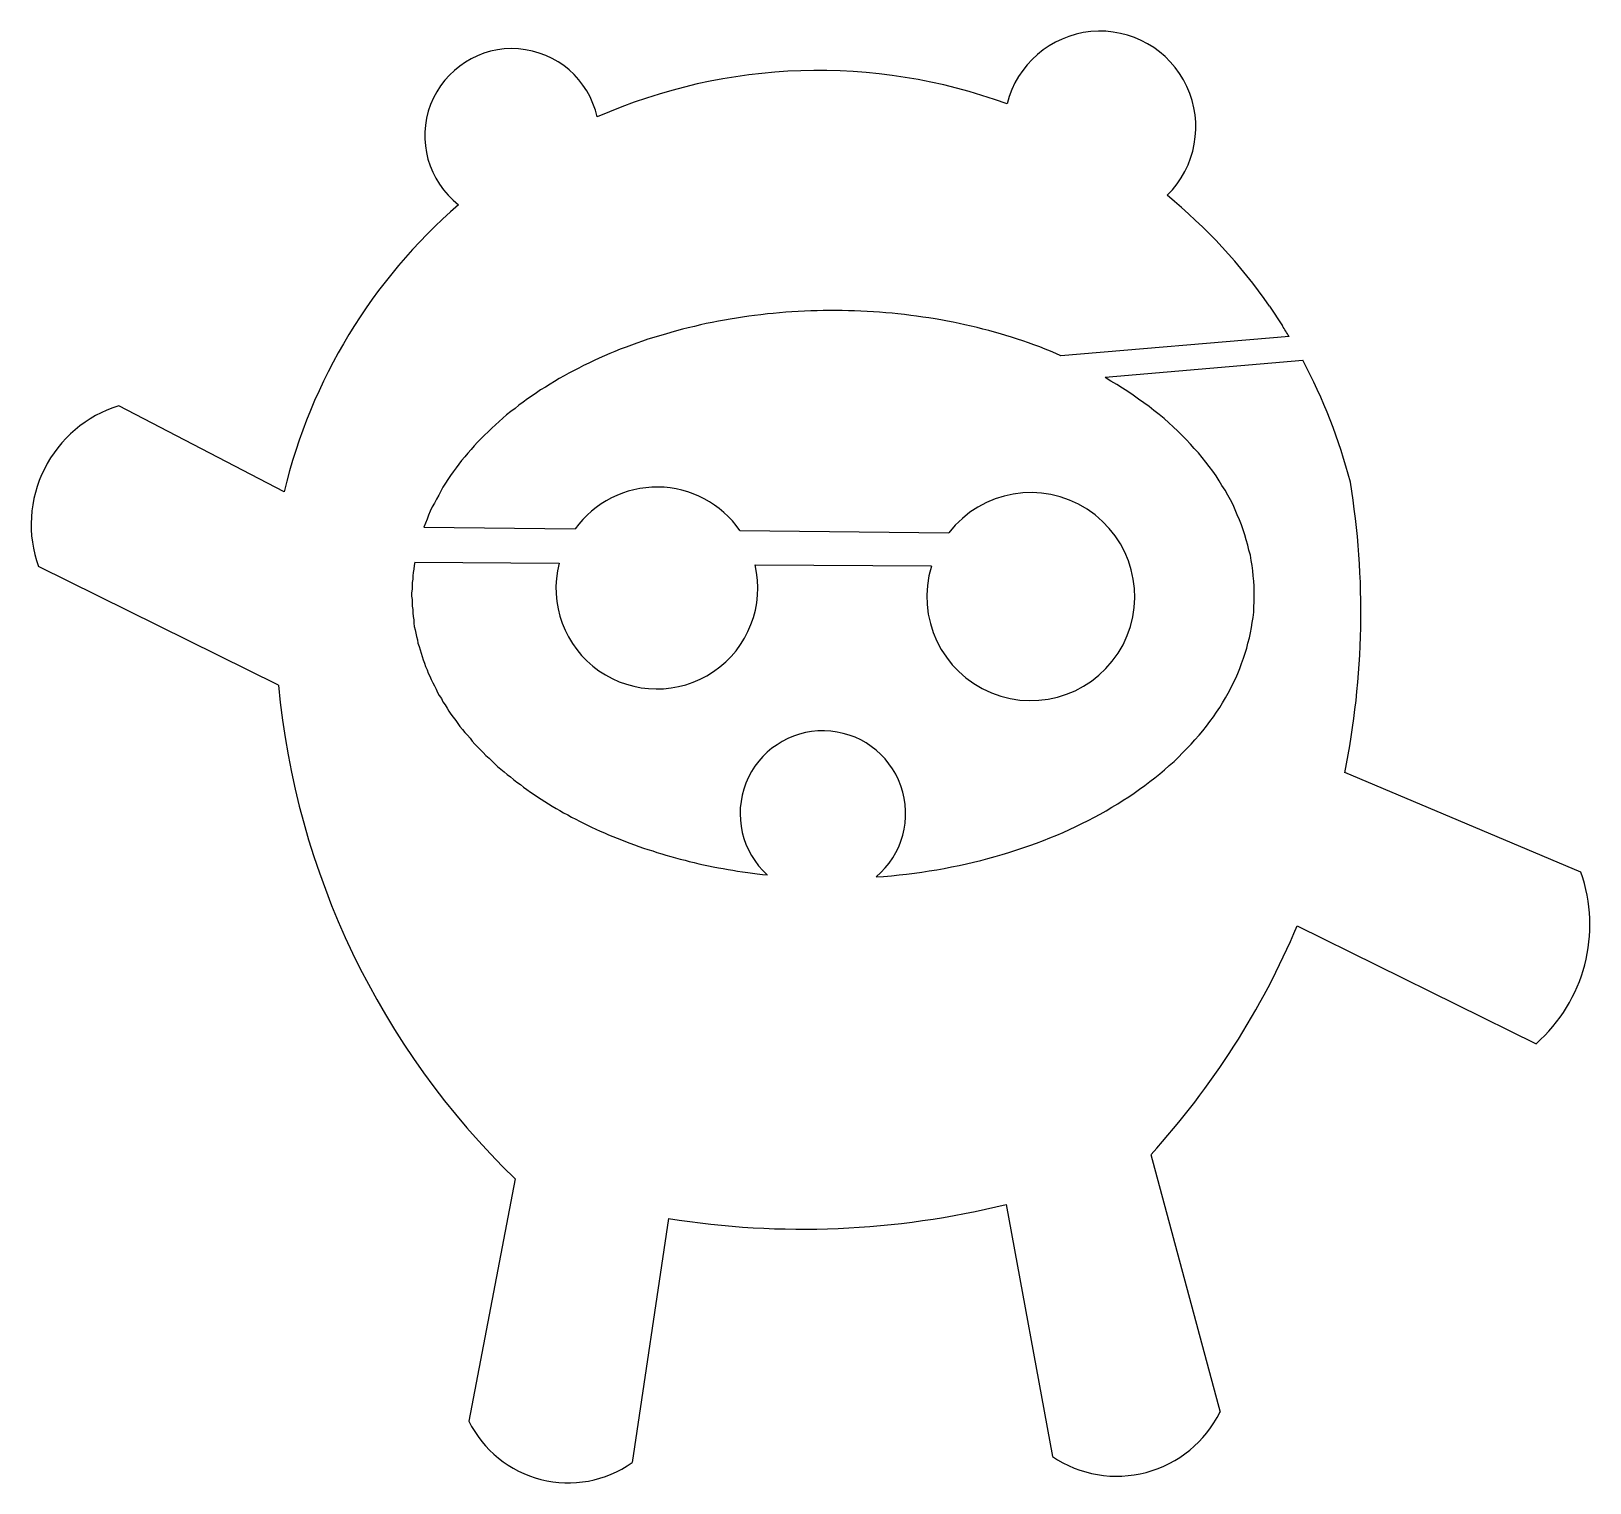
# Model space of a CAD drawing. Extents: x 2205 to 4465, y 880 to 1777.
# Drawn here: x 2204.7 to 2234.05, y 880.28 to 907.61 of the extents above; entities outside this region: 1.
import ezdxf

# ---------------------------------------------------------------- set-up
doc = ezdxf.new("R2010")
doc.units = 0
doc.layers.get('0').update_dxf_attribs({"linetype": 'CONTINUOUS'})

msp = doc.modelspace()

# ---------------------------------------------------------------- linework, layer by layer
for p, q in [((4464.831, 1776.045), (4460.661, 1777.452)), ((2228.017, 902.43), (2228.261, 902.062)), ((2228.386, 901.861), (2224.09, 901.498)), ((2228.642, 901.41), (2224.921, 901.084)), ((2209.46, 898.937), (2206.346, 900.555)), ((2212.089, 898.266), (2214.938, 898.237)), ((2218.041, 898.205), (2221.976, 898.164)), ((2209.351, 895.295), (2204.831, 897.527)), ((2211.915, 897.608), (2214.636, 897.589)), ((2218.328, 897.562), (2221.65, 897.538)), ((2233.879, 891.774), (2229.433, 893.647)), ((2228.54, 890.764), (2233.038, 888.544)), ((2225.785, 886.46), (2227.085, 881.609)), ((2213.81, 885.998), (2212.938, 881.438)), ((2223.058, 885.518), (2223.927, 880.769)), ((2216.701, 885.253), (2216.012, 880.656))]:
    msp.add_line(p, q)
for points in [[(2224.09, 901.498, 0), (2223.99, 901.541, 0), (2223.89, 901.582, 0), (2223.79, 901.623, 0), (2223.69, 901.662, 0), (2223.58, 901.701, 0), (2223.48, 901.738, 0), (2223.37, 901.775, 0), (2223.27, 901.81, 0), (2223.16, 901.844, 0), (2223.05, 901.877, 0), (2222.95, 901.909, 0), (2222.84, 901.94, 0), (2222.73, 901.97, 0), (2222.62, 901.999, 0), (2222.51, 902.027, 0), (2222.4, 902.054, 0), (2222.28, 902.079, 0), (2222.17, 902.103, 0), (2222.06, 902.127, 0), (2221.95, 902.149, 0), (2221.83, 902.17, 0), (2221.72, 902.19, 0), (2221.6, 902.208, 0), (2221.49, 902.226, 0), (2221.37, 902.242, 0), (2221.26, 902.257, 0), (2221.14, 902.271, 0), (2221.02, 902.284, 0), (2220.91, 902.296, 0), (2220.79, 902.307, 0), (2220.67, 902.316, 0), (2220.56, 902.324, 0), (2220.44, 902.331, 0), (2220.32, 902.337, 0), (2220.2, 902.342, 0), (2220.09, 902.345, 0), (2219.97, 902.347, 0), (2219.85, 902.348, 0), (2219.73, 902.348, 0), (2219.61, 902.347, 0), (2219.5, 902.345, 0), (2219.38, 902.341, 0), (2219.26, 902.336, 0), (2219.14, 902.33, 0), (2219.02, 902.323, 0), (2218.91, 902.315, 0), (2218.79, 902.305, 0), (2218.67, 902.295, 0), (2218.56, 902.283, 0), (2218.44, 902.27, 0), (2218.32, 902.256, 0), (2218.21, 902.24, 0), (2218.09, 902.224, 0), (2217.98, 902.206, 0), (2217.86, 902.187, 0), (2217.75, 902.167, 0), (2217.64, 902.146, 0), (2217.52, 902.124, 0), (2217.41, 902.101, 0), (2217.3, 902.076, 0), (2217.19, 902.05, 0), (2217.07, 902.024, 0), (2216.96, 901.996, 0), (2216.85, 901.967, 0), (2216.74, 901.937, 0), (2216.64, 901.906, 0), (2216.53, 901.873, 0), (2216.42, 901.84, 0), (2216.31, 901.806, 0), (2216.21, 901.77, 0), (2216.1, 901.734, 0), (2216, 901.696, 0), (2215.9, 901.658, 0), (2215.79, 901.618, 0), (2215.69, 901.577, 0), (2215.59, 901.536, 0), (2215.49, 901.493, 0), (2215.39, 901.449, 0), (2215.3, 901.405, 0), (2215.2, 901.359, 0), (2215.1, 901.313, 0), (2215.01, 901.265, 0), (2214.92, 901.217, 0), (2214.82, 901.167, 0), (2214.73, 901.117, 0), (2214.64, 901.066, 0), (2214.55, 901.014, 0), (2214.47, 900.961, 0), (2214.38, 900.907, 0), (2214.29, 900.852, 0), (2214.21, 900.796, 0), (2214.13, 900.74, 0), (2214.04, 900.683, 0), (2213.96, 900.624, 0), (2213.88, 900.566, 0), (2213.81, 900.506, 0), (2213.73, 900.445, 0), (2213.65, 900.384, 0), (2213.58, 900.322, 0), (2213.51, 900.26, 0), (2213.44, 900.196, 0), (2213.37, 900.132, 0), (2213.3, 900.067, 0), (2213.23, 900.002, 0), (2213.17, 899.936, 0), (2213.1, 899.869, 0), (2213.04, 899.801, 0), (2212.98, 899.733, 0), (2212.92, 899.665, 0), (2212.86, 899.595, 0), (2212.8, 899.526, 0), (2212.75, 899.455, 0), (2212.7, 899.384, 0), (2212.64, 899.313, 0), (2212.59, 899.241, 0), (2212.54, 899.168, 0), (2212.5, 899.095, 0), (2212.45, 899.022, 0), (2212.41, 898.948, 0), (2212.37, 898.874, 0), (2212.33, 898.799, 0), (2212.29, 898.724, 0), (2212.25, 898.649, 0), (2212.21, 898.573, 0), (2212.18, 898.497, 0), (2212.15, 898.42, 0), (2212.12, 898.343, 0), (2212.09, 898.266, 0)], [(2220.61, 891.683, 0), (2220.75, 891.694, 0), (2220.9, 891.707, 0), (2221.04, 891.721, 0), (2221.18, 891.737, 0), (2221.33, 891.755, 0), (2221.47, 891.775, 0), (2221.61, 891.796, 0), (2221.75, 891.819, 0), (2221.89, 891.844, 0), (2222.03, 891.871, 0), (2222.17, 891.899, 0), (2222.31, 891.929, 0), (2222.44, 891.961, 0), (2222.58, 891.994, 0), (2222.71, 892.029, 0), (2222.85, 892.066, 0), (2222.98, 892.104, 0), (2223.11, 892.144, 0), (2223.24, 892.186, 0), (2223.37, 892.229, 0), (2223.5, 892.274, 0), (2223.63, 892.32, 0), (2223.76, 892.368, 0), (2223.88, 892.418, 0), (2224.01, 892.469, 0), (2224.13, 892.521, 0), (2224.25, 892.575, 0), (2224.37, 892.631, 0), (2224.48, 892.688, 0), (2224.6, 892.746, 0), (2224.72, 892.806, 0), (2224.83, 892.867, 0), (2224.94, 892.93, 0), (2225.05, 892.994, 0), (2225.16, 893.059, 0), (2225.26, 893.126, 0), (2225.37, 893.194, 0), (2225.47, 893.263, 0), (2225.57, 893.333, 0), (2225.67, 893.405, 0), (2225.76, 893.478, 0), (2225.86, 893.552, 0), (2225.95, 893.627, 0), (2226.04, 893.703, 0), (2226.13, 893.78, 0), (2226.22, 893.859, 0), (2226.3, 893.938, 0), (2226.38, 894.019, 0), (2226.46, 894.1, 0), (2226.54, 894.183, 0), (2226.61, 894.266, 0), (2226.69, 894.35, 0), (2226.76, 894.436, 0), (2226.83, 894.522, 0), (2226.89, 894.609, 0), (2226.96, 894.696, 0), (2227.02, 894.785, 0), (2227.08, 894.874, 0), (2227.13, 894.964, 0), (2227.19, 895.054, 0), (2227.24, 895.146, 0), (2227.29, 895.238, 0), (2227.33, 895.33, 0), (2227.38, 895.423, 0), (2227.42, 895.516, 0), (2227.46, 895.611, 0), (2227.49, 895.705, 0), (2227.53, 895.8, 0), (2227.56, 895.895, 0), (2227.59, 895.991, 0), (2227.61, 896.087, 0), (2227.64, 896.183, 0), (2227.66, 896.28, 0), (2227.68, 896.377, 0), (2227.69, 896.474, 0), (2227.71, 896.571, 0), (2227.72, 896.668, 0), (2227.72, 896.766, 0), (2227.73, 896.863, 0), (2227.73, 896.961, 0), (2227.73, 897.059, 0), (2227.73, 897.156, 0), (2227.72, 897.254, 0), (2227.71, 897.351, 0), (2227.7, 897.448, 0), (2227.69, 897.546, 0), (2227.67, 897.643, 0), (2227.66, 897.739, 0), (2227.63, 897.836, 0), (2227.61, 897.932, 0), (2227.58, 898.028, 0), (2227.55, 898.124, 0), (2227.52, 898.219, 0), (2227.49, 898.314, 0), (2227.45, 898.408, 0), (2227.41, 898.502, 0), (2227.37, 898.596, 0), (2227.33, 898.689, 0), (2227.28, 898.781, 0), (2227.23, 898.873, 0), (2227.18, 898.964, 0), (2227.12, 899.054, 0), (2227.07, 899.144, 0), (2227.01, 899.233, 0), (2226.95, 899.322, 0), (2226.88, 899.409, 0), (2226.82, 899.496, 0), (2226.75, 899.582, 0), (2226.68, 899.667, 0), (2226.6, 899.751, 0), (2226.53, 899.834, 0), (2226.45, 899.917, 0), (2226.37, 899.998, 0), (2226.29, 900.078, 0), (2226.2, 900.158, 0), (2226.12, 900.236, 0), (2226.03, 900.313, 0), (2225.94, 900.389, 0), (2225.84, 900.464, 0), (2225.75, 900.538, 0), (2225.65, 900.611, 0), (2225.55, 900.682, 0), (2225.45, 900.752, 0), (2225.35, 900.821, 0), (2225.25, 900.889, 0), (2225.14, 900.955, 0), (2225.03, 901.02, 0), (2224.92, 901.084, 0)], [(2211.92, 897.608, 0), (2211.91, 897.545, 0), (2211.9, 897.481, 0), (2211.89, 897.418, 0), (2211.88, 897.354, 0), (2211.88, 897.29, 0), (2211.87, 897.227, 0), (2211.87, 897.163, 0), (2211.87, 897.099, 0), (2211.86, 897.035, 0), (2211.86, 896.971, 0), (2211.87, 896.908, 0), (2211.87, 896.844, 0), (2211.87, 896.78, 0), (2211.88, 896.716, 0), (2211.88, 896.653, 0), (2211.89, 896.589, 0), (2211.9, 896.525, 0), (2211.9, 896.462, 0), (2211.91, 896.398, 0), (2211.93, 896.335, 0), (2211.94, 896.272, 0), (2211.95, 896.209, 0), (2211.97, 896.145, 0), (2211.98, 896.083, 0), (2212, 896.02, 0), (2212.02, 895.957, 0), (2212.04, 895.895, 0), (2212.06, 895.832, 0), (2212.08, 895.77, 0), (2212.1, 895.708, 0), (2212.12, 895.646, 0), (2212.15, 895.585, 0), (2212.17, 895.523, 0), (2212.2, 895.462, 0), (2212.23, 895.401, 0), (2212.26, 895.34, 0), (2212.29, 895.28, 0), (2212.32, 895.219, 0), (2212.35, 895.159, 0), (2212.38, 895.099, 0), (2212.42, 895.04, 0), (2212.45, 894.981, 0), (2212.49, 894.922, 0), (2212.53, 894.863, 0), (2212.56, 894.805, 0), (2212.6, 894.747, 0), (2212.64, 894.689, 0), (2212.69, 894.632, 0), (2212.73, 894.575, 0), (2212.77, 894.518, 0), (2212.82, 894.462, 0), (2212.86, 894.406, 0), (2212.91, 894.35, 0), (2212.96, 894.295, 0), (2213, 894.24, 0), (2213.05, 894.186, 0), (2213.1, 894.132, 0), (2213.16, 894.078, 0), (2213.21, 894.025, 0), (2213.26, 893.972, 0), (2213.32, 893.92, 0), (2213.37, 893.868, 0), (2213.43, 893.816, 0), (2213.48, 893.765, 0), (2213.54, 893.715, 0), (2213.6, 893.664, 0), (2213.66, 893.615, 0), (2213.72, 893.566, 0), (2213.78, 893.517, 0), (2213.84, 893.469, 0), (2213.91, 893.421, 0), (2213.97, 893.374, 0), (2214.03, 893.327, 0), (2214.1, 893.281, 0), (2214.17, 893.236, 0), (2214.23, 893.191, 0), (2214.3, 893.146, 0), (2214.37, 893.102, 0), (2214.44, 893.059, 0), (2214.51, 893.016, 0), (2214.58, 892.974, 0), (2214.65, 892.932, 0), (2214.72, 892.891, 0), (2214.8, 892.851, 0), (2214.87, 892.811, 0), (2214.95, 892.771, 0), (2215.02, 892.733, 0), (2215.1, 892.695, 0), (2215.17, 892.657, 0), (2215.25, 892.62, 0), (2215.33, 892.584, 0), (2215.41, 892.548, 0), (2215.49, 892.513, 0), (2215.57, 892.479, 0), (2215.65, 892.445, 0), (2215.73, 892.412, 0), (2215.81, 892.38, 0), (2215.89, 892.348, 0), (2215.97, 892.317, 0), (2216.06, 892.286, 0), (2216.14, 892.257, 0), (2216.23, 892.228, 0), (2216.31, 892.199, 0), (2216.4, 892.172, 0), (2216.48, 892.144, 0), (2216.57, 892.118, 0), (2216.65, 892.093, 0), (2216.74, 892.068, 0), (2216.83, 892.043, 0), (2216.92, 892.02, 0), (2217.01, 891.997, 0), (2217.09, 891.975, 0), (2217.18, 891.954, 0), (2217.27, 891.933, 0), (2217.36, 891.913, 0), (2217.45, 891.894, 0), (2217.54, 891.875, 0), (2217.64, 891.857, 0), (2217.73, 891.84, 0), (2217.82, 891.824, 0), (2217.91, 891.809, 0), (2218, 891.794, 0), (2218.09, 891.78, 0), (2218.19, 891.766, 0), (2218.28, 891.754, 0), (2218.37, 891.742, 0), (2218.47, 891.731, 0), (2218.56, 891.721, 0)]]:
    msp.add_polyline3d(points)
for centre, radius, start, end in [((2224.825, 905.804), 1.804, 314.5028, 166.0331), ((2213.751, 905.636), 1.643, 12.5213, 232.1521), ((2219.522, 896.519), 10.349, 69.9252, 113.7455), ((2219.522, 896.519), 10.349, 34.8295, 50.6108), ((2219.522, 896.519), 10.349, 130.928, 166.4872), ((2219.522, 896.519), 10.349, 31.0784, 32.385), ((2219.522, 896.519), 10.349, 14.5421, 28.2056), ((2207.042, 898.314), 2.347, 107.2586, 199.5909), ((2216.479, 897.123), 1.901, 34.6897, 144.1304), ((2223.522, 896.961), 1.958, 162.8741, 142.1006), ((2214.565, 896.673), 15.173, 348.4932, 9.2706), ((2216.479, 897.123), 1.901, 165.8239, 13.3494), ((2224.15, 896.676), 14.863, 185.3312, 225.9188), ((2219.606, 892.876), 1.559, 310.0835, 227.8266), ((2231.07, 890.781), 2.98, 311.3395, 19.455), ((2214.565, 896.673), 15.173, 317.6898, 337.0795), ((2219.227, 901.026), 15.974, 260.9, 283.8754), ((2225.139, 882.57), 2.17, 236.056, 333.7338), ((2214.81, 882.365), 2.09, 206.3512, 305.1232)]:
    msp.add_arc(centre, radius, start, end)

doc.saveas('drawing.dxf')
